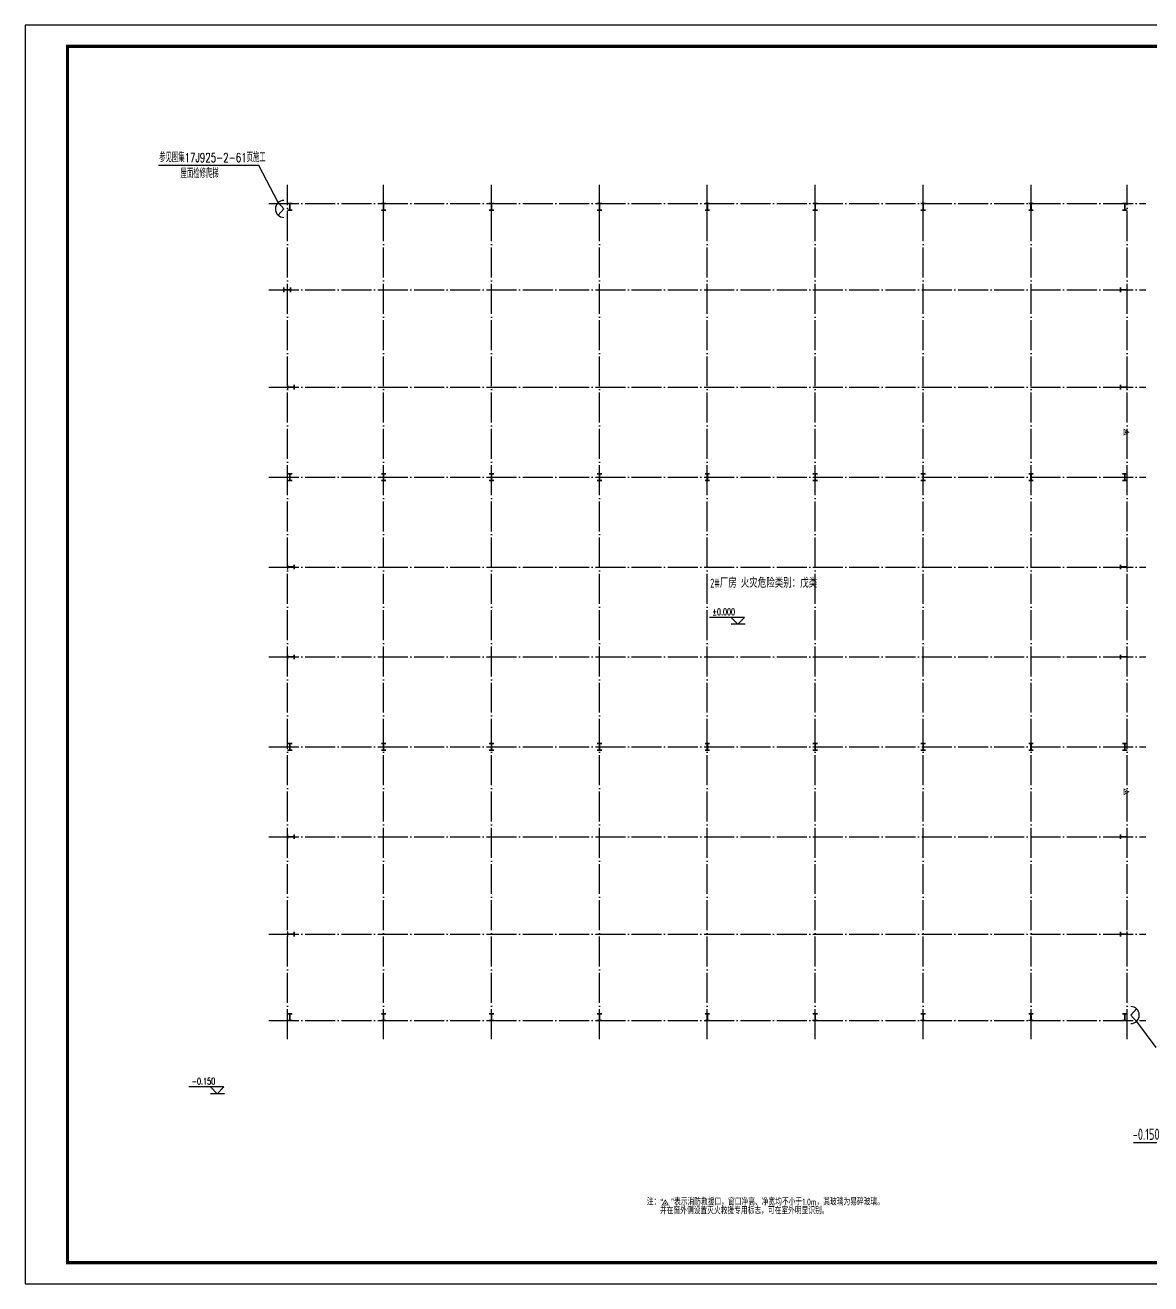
# Model space of a CAD drawing. Extents: x -33967 to 1773478, y -1022458 to -784650.
# Drawn here: x 257248 to 332359, y -875727 to -791727 of the extents above; entities that cross this region are included whole.
import ezdxf
from ezdxf.enums import TextEntityAlignment as Align

# ---------------------------------------------------------------- set-up
doc = ezdxf.new("R2010")
doc.units = 0
doc.header["$LTSCALE"] = 1000
doc.header["$MEASUREMENT"] = 0
doc.linetypes.add('DOTE', pattern=[2.42, 2, -0.2, 0.02, -0.2])
for name, color, linetype in [('AXIS', 3, 'Continuous'), ('DOTE', 1, 'DOTE'), ('GZ', 50, 'Continuous'), ('PUB_TEXT', 7, 'Continuous'), ('PUB_TITLE', 4, 'Continuous'), ('REIN', 1, 'Continuous'), ('TEXT', 7, 'Continuous')]:
    doc.layers.add(name, color=color, linetype=linetype)
doc.styles.add('-GBCBIGGBENOR', font='GBENOR.shx', dxfattribs={"bigfont": 'GBCBIG.shx'})
doc.styles.add('_TCH_DIM', font='SIMPLEX', dxfattribs={"bigfont": 'GBCBIG'})
doc.styles.add('TSSD_Norm', font='tssdeng.shx', dxfattribs={"bigfont": 'hztxt.shx'})

# ---------------------------------------------------------------- blocks, each defined once
blk = doc.blocks.new('钢柱2')
at = {"layer": 'GZ'}
blk.add_lwpolyline([(718423, -21049), (718123, -21049), (718123, -21039), (718266, -21039), (718270, -21034), (718270, -20614), (718266, -20609), (718123, -20609), (718123, -20599), (718423, -20599), (718423, -20609), (718280, -20609), (718276, -20614), (718276, -21034), (718280, -21039), (718423, -21039), (718423, -21049)], close=True, dxfattribs=at)
blk = doc.blocks.new('抗风柱2')
at = {"layer": 'GZ'}
blk.add_lwpolyline([(717928, -35162), (717928, -35462), (717938, -35462), (717938, -35319), (717943, -35315), (718363, -35315), (718368, -35319), (718368, -35462), (718378, -35462), (718378, -35162), (718368, -35162), (718368, -35305), (718364, -35309), (717943, -35309), (717938, -35305), (717938, -35162), (717928, -35162)], close=True, dxfattribs=at)
blk = doc.blocks.new('A$C2E0D2C55')
for q in [(-379, 425), (-379, -425)]:
    blk.add_line((0, 0), q)
blk.add_arc((0, 0), 569, 90, 270)

msp = doc.modelspace()

# ---------------------------------------------------------------- linework, layer by layer
at = {"layer": 'AXIS'}
for p, q in [((272828.8, -801098.2), (266140.6, -801098.2)), ((274137.1, -803563.5), (272828.8, -801098.2)), ((305250.4, -831262.9), (302902.9, -831262.9)), ((304800.4, -831712.9), (304350.4, -831262.9)), ((304800.4, -831712.9), (305250.4, -831262.9)), ((305280.4, -831712.9), (304350.4, -831712.9)), ((331394.3, -858213.5), (332702.6, -859944.8)), ((270509, -862586.9), (268161.5, -862586.9)), ((270059, -863036.9), (269609, -862586.9)), ((270059, -863036.9), (270509, -862586.9)), ((270539, -863036.9), (269609, -863036.9)), ((334058.5, -866315.1, 24547.9), (331210.3, -866315.1, 24547.9))]:
    msp.add_line(p, q, dxfattribs=at)
at = {"layer": 'DOTE'}
for p, q in [((274755.7, -859388.5), (274755.7, -802388.5)), ((281165.7, -859388.5), (281165.7, -802388.5)), ((288365.7, -859388.5), (288365.7, -802388.5)), ((295565.7, -859388.5), (295565.7, -802388.5)), ((302765.7, -859388.5), (302765.7, -802388.5)), ((309965.7, -859388.5), (309965.7, -802388.5)), ((317165.7, -859388.5), (317165.7, -802388.5)), ((324365.7, -859388.5), (324365.7, -802388.5)), ((330775.7, -859388.5), (330775.7, -802388.5)), ((273515.7, -803628.5), (332015.7, -803628.5)), ((273515.7, -809388.5), (332015.7, -809388.5)), ((273515.7, -815888.5), (332015.7, -815888.5)), ((273515.7, -821888.5), (332015.7, -821888.5)), ((273515.7, -827888.5), (332015.7, -827888.5)), ((273515.7, -833888.5), (332015.7, -833888.5)), ((273515.7, -839888.5), (332015.7, -839888.5)), ((273515.7, -845888.5), (332015.7, -845888.5)), ((273515.7, -852388.5), (332015.7, -852388.5)), ((273515.7, -858148.5), (332015.7, -858148.5))]:
    msp.add_line(p, q, dxfattribs=at)
at = {"layer": 'PUB_TITLE'}
msp.add_lwpolyline([(257247.9, -875726.8), (376047.9, -875726.8), (376047.9, -791726.8), (257247.9, -791726.8)], close=True, dxfattribs=at)
at = {"layer": 'PUB_TITLE', "const_width": 212.1}
msp.add_lwpolyline([(260068.2, -874312.7), (260068.2, -793141), (374047.9, -793141), (374047.9, -874312.7)], close=True, dxfattribs=at)
at = {"layer": 'REIN', "const_width": 50}
for points, elevation in [([(330895.7, -818888.5), (330563.6, -818696.8), (330563.6, -819080.2)], 1200), ([(330895.7, -842888.5), (330563.6, -842696.8), (330563.6, -843080.2)], 1200), ([(299962.2, -870131.3), (299770.5, -870463.4), (300154, -870463.4)], -334.7)]:
    msp.add_lwpolyline(points, close=True, dxfattribs=dict(at, elevation=elevation))
for points, elevation in [([(330669.9, -818863.9, 1), (330669.9, -818913.9, 1)], 1200), ([(330669.9, -842863.9, 1), (330669.9, -842913.9, 1)], 1200), ([(299937.6, -870357.1, 1), (299987.6, -870357.1, 1)], -334.7)]:
    msp.add_lwpolyline(points, format="xyb", close=True, dxfattribs=dict(at, elevation=elevation))

# ---------------------------------------------------------------- block references
for name, p in [('钢柱2', (-443367.3, -783029.2)), ('钢柱2', (-437107.3, -783029.2)), ('钢柱2', (-429907.3, -783029.2)), ('钢柱2', (-422707.3, -783029.2)), ('钢柱2', (-415507.3, -783029.2)), ('钢柱2', (-408307.3, -783029.2)), ('钢柱2', (-401107.3, -783029.2)), ('钢柱2', (-393907.3, -783029.2)), ('钢柱2', (-387647.3, -783029.2)), ('抗风柱2', (-443422.3, -774076.8)), ('抗风柱2', (-387602.3, -774076.8)), ('抗风柱2', (-443172.3, -780576.8)), ('抗风柱2', (-387602.3, -780576.8)), ('钢柱2', (-443367.3, -801064.5)), ('钢柱2', (-437107.3, -801064.5)), ('钢柱2', (-429907.3, -801064.5)), ('钢柱2', (-422707.3, -801064.5)), ('钢柱2', (-415507.3, -801064.5)), ('钢柱2', (-408307.3, -801064.5)), ('钢柱2', (-401107.3, -801064.5)), ('钢柱2', (-393907.3, -801064.5)), ('钢柱2', (-387647.3, -801064.5)), ('抗风柱2', (-443172.3, -792576.8)), ('抗风柱2', (-387602.3, -792576.8)), ('抗风柱2', (-443172.3, -798576.8)), ('抗风柱2', (-387602.3, -798576.8)), ('钢柱2', (-443367.3, -819064.5)), ('钢柱2', (-437107.3, -819064.5)), ('钢柱2', (-429907.3, -819064.5)), ('钢柱2', (-422707.3, -819064.5)), ('钢柱2', (-415507.3, -819064.5)), ('钢柱2', (-408307.3, -819064.5)), ('钢柱2', (-401107.3, -819064.5)), ('钢柱2', (-393907.3, -819064.5)), ('钢柱2', (-387647.3, -819064.5)), ('抗风柱2', (-443172.3, -810576.8)), ('抗风柱2', (-387602.3, -810576.8)), ('抗风柱2', (-443172.3, -817076.8)), ('抗风柱2', (-387602.3, -817076.8)), ('钢柱2', (-443367.3, -837099.2)), ('钢柱2', (-437107.3, -837099.2)), ('钢柱2', (-429907.3, -837099.2)), ('钢柱2', (-422707.3, -837099.2)), ('钢柱2', (-415507.3, -837099.2)), ('钢柱2', (-408307.3, -837099.2)), ('钢柱2', (-401107.3, -837099.2)), ('钢柱2', (-393907.3, -837099.2)), ('钢柱2', (-387647.3, -837099.2))]:
    msp.add_blockref(name, p)
at = {"layer": 'AXIS'}
msp.add_blockref('A$C2E0D2C55', (274515.7, -803988.5), dxfattribs=at)
at = {"layer": 'AXIS', "rotation": 179.9999999999953}
msp.add_blockref('A$C2E0D2C55', (331015.7, -857788.5), dxfattribs=at)

# ---------------------------------------------------------------- texts
at = {"layer": 'PUB_TEXT', "style": '_TCH_DIM', "width": 0.705882}
for s, p in [('%%P0.000', (303105.4, -831105.4)), ('-0.150', (268364, -862429.4))]:
    msp.add_text(s, height=446.25, dxfattribs=at).set_placement(p)
at = {"layer": 'PUB_TEXT', "style": '-GBCBIGGBENOR'}
for s, p in [('注：“  ”表示消防救援口，窗口净高、净宽均不小于1.0m，其玻璃为易碎玻璃。', (298726.3, -870486.1)), ('并在窗外侧设置灭火救援专用标志，可在室外明显识别。', (299607.1, -871071.4, -669.5))]:
    msp.add_text(s, height=450, dxfattribs=at).set_placement(p)
at = {"layer": 'TEXT'}
for s, height, style, width, p in [('参见图集17J925-2-61页施工', 600, '_TCH_DIM', 0.705882, (266190.3, -800861.9)), ('屋面检修爬梯', 600, '_TCH_DIM', 0.705882, (267612, -801924.7)), ('-0.150', 750, 'TSSD_Norm', 0.7, (331154.1, -866118.2, 24547.9))]:
    msp.add_text(s, height=height, dxfattribs=dict(at, style=style, width=width)).set_placement(p)
at = {"layer": 'TEXT', "style": 'TSSD_Norm', "width": 0.7}
msp.add_text('2#厂房 火灾危险类别：戊类', height=600, dxfattribs=at).set_placement((306526.9, -828963.3), align=Align.MIDDLE_CENTER)

doc.saveas('drawing.dxf')
